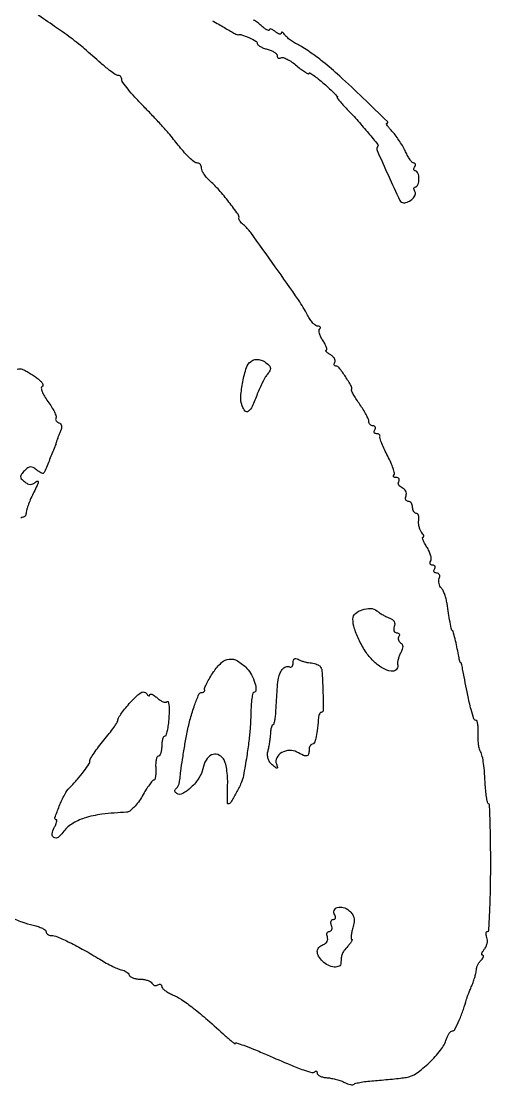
# Model space of a CAD drawing. Extents: x 0 to 367, y 0 to 579.
# Drawn here: x 248.8 to 366.6, y 0.5 to 267.6 of the extents above; entities that cross this region are included whole.
import ezdxf

# ---------------------------------------------------------------- set-up
doc = ezdxf.new("R2010")
doc.units = 0

msp = doc.modelspace()

# ---------------------------------------------------------------- linework, layer by layer
for points in [[(284.262108, 273.647394, 0.000025), (287.216468, 272.27911, 0.000027), (290.108244, 270.940178, 0.000026), (292.595702, 269.788768, 0.000126)], [(245.881241, 42.691836, 0.026413), (248.915636, 41.366041, 0.037133), (251.75, 40.536009, -0.025459), (252.994914, 40.202759, -0.037225), (254.045312, 39.774812, -0.041498), (254.795909, 39.320539, -0.240376), (255, 38.920545, 0.133353), (255.096051, 38.566808, 0.097401), (255.367188, 38.260443, 0.084936), (255.772315, 38.048151, 0.071639), (256.25, 37.966069, -0.094456), (257.809692, 37.624666, -0.012788), (260.867266, 36.224541, -0.014006), (264.512809, 34.312676, -0.010201), (268.458884, 31.993084, 0.011849), (270.086239, 31.043692, 0.013141), (271.702217, 30.206204, 0.012563), (273.112743, 29.564865, 0.064059), (273.940732, 29.332435, -0.05873), (274.549312, 29.168549, -0.054559), (275.119574, 28.864825, -0.058467), (275.56889, 28.474545, -0.104641), (275.815181, 28.054456, 0.16162), (276.117842, 27.649829, 0.059301), (276.755977, 27.309746, 0.050994), (277.596206, 27.077856, 0.04187), (278.524316, 27, -0.03953), (279.472831, 26.924894, -0.042538), (280.373915, 26.701458, -0.046669), (281.104036, 26.374219, -0.126314), (281.510081, 25.983688, 0.090427), (281.820631, 25.639411, 0.095498), (282.22714, 25.434921, 0.099685), (282.665803, 25.401101, 0.108373), (283.069098, 25.542705, -0.077474), (283.425027, 25.692743, -0.155105), (283.726548, 25.673583, -0.185828), (283.92635, 25.491628, -0.116688), (284, 25.180337, 0.192991), (284.17493, 24.74401, 0.039295), (284.807813, 24.178023, 0.036143), (285.697022, 23.596898, 0.027042), (286.75, 23.084968, -0.049314), (288.951959, 21.890588, -0.016744), (291.900344, 19.74523, -0.013651), (295.533242, 16.747965, -0.006835), (299.967509, 12.773332, 0.007094), (300.916515, 11.923581, 0.01287), (301.719731, 11.26019, 0.008207), (302.367064, 10.769929, 0.579102), (302.467509, 10.814549, -0.475259), (302.73907, 10.99268, -0.008775), (304.588603, 10.370878, -0.012725), (307.079879, 9.412272, -0.00486), (310.5, 7.956218, 0.00299), (316.308575, 5.457621, 0.015279), (319.584633, 4.18811, 0.020481), (321.666173, 3.548358, 0.266724), (322.418439, 3.751772, -0.098394), (322.640117, 3.899955, -0.243665), (322.829166, 3.88386, -0.190205), (322.958501, 3.707193, -0.064091), (323, 3.384775, 0.225715), (323.180333, 3.005655, 0.064185), (323.749946, 2.652787, 0.051042), (324.575351, 2.375188, 0.03498), (325.553009, 2.224922, -0.026633), (326.663207, 2.073193, -0.018843), (327.889377, 1.79028, -0.019085), (329.043633, 1.429926, -0.037674), (329.921526, 1.041998, 0.033852), (330.656846, 0.710338, 0.044821), (331.364993, 0.517049, 0.052092), (331.950839, 0.474331, 0.19079), (332.286021, 0.619354, -0.145563), (332.715536, 0.851942, -0.009919), (334.093289, 1.113158, -0.013528), (335.776363, 1.351164, -0.009709), (337.667504, 1.529471, 0.003816), (339.728705, 1.699332, 0.003138), (341.926353, 1.911248, 0.003169), (343.942648, 2.131377, 0.008407), (345.379655, 2.322019, 0.117425), (347.937107, 3.350891, 0.036466), (351.156898, 6.003816, 0.037082), (354.020617, 9.17436, 0.088513), (355.491304, 11.972601, -0.035917), (355.800484, 12.748635, -0.046427), (356.19693, 13.404451, -0.054052), (356.616537, 13.859854, -0.181527), (356.989836, 14, 0.283244), (357.586376, 14.36741, 0.01224), (358.684198, 16.685716, 0.01998), (359.74447, 19.357137, 0.022549), (360.541147, 22, -0.028879), (360.642595, 22.321754, -0.002154), (360.973019, 23.180061, -0.00298), (361.37791, 24.200428, -0.002259), (361.833794, 25.3151, 0.013888), (362.280207, 26.483448, 0.014208), (362.657427, 27.666016, 0.014091), (362.926229, 28.709207, 0.05606), (363, 29.3651, -0.076299), (363.085887, 29.924653, -0.038342), (363.3525, 30.589748, -0.036939), (363.74075, 31.249744, -0.044983), (364.2, 31.8, 0.032604), (364.605055, 32.26163, 0.087776), (364.805907, 32.6475, 0.217877), (364.77569, 32.889494, 0.260014), (364.577555, 33, -0.302766), (364.37826, 33.132858, -0.167796), (364.359285, 33.436884, -0.074529), (364.572526, 33.915742, -0.031259), (364.989431, 34.487265, 0.065458), (365.418406, 35.168467, 0.054222), (365.690651, 35.982012, 0.056234), (365.77444, 36.798715, 0.08931), (365.64326, 37.487265, -0.041628), (365.474508, 38.067125, -0.077195), (365.452066, 38.555634, -0.125357), (365.57209, 38.876852, -0.245722), (365.807542, 39, 0.397471), (366.110114, 39.285657, 0.002109), (366.34553, 43.7, 0.007265), (366.523952, 48.864918, 0.004363), (366.593139, 55, 0.003321), (366.568042, 61.135636, 0.005532), (366.45542, 66.302107, 0.001228), (366.297123, 70.782742, 0.399521), (366.066982, 71.007174, -0.346731), (365.831782, 71.197436, -0.012552), (365.589414, 72.405445, -0.018227), (365.378931, 73.938392, -0.011174), (365.237407, 75.757174, 0.005251), (364.997089, 79.403455, 0.019292), (364.732026, 81.700283, 0.030572), (364.384918, 83.292832, 0.058528), (363.884963, 84.5, -0.084168), (363.676131, 85.087311, -0.018105), (363.527589, 86.160938, -0.01842), (363.445538, 87.432431, -0.016659), (363.453061, 88.75, 0.019249), (363.453722, 89.995827, 0.031539), (363.347342, 91.045312, 0.033425), (363.166631, 91.813985, 0.329467), (362.914977, 92, -0.322723), (362.347041, 92.409188, -0.016236), (361.655925, 94.728171, -0.014806), (360.813095, 98.367696, -0.003486), (359.627479, 104.5, 0.009554), (359.469571, 105.266695, 0.015377), (359.302621, 105.9125, 0.009191), (359.141361, 106.429942, 0.323171), (359.04429, 106.5, -0.32606), (358.948012, 106.570254, -0.009279), (358.792827, 107.0875, -0.015465), (358.633426, 107.733298, -0.009594), (358.484483, 108.5, 0.008939), (358.101379, 110.485951, 0.008525), (357.641945, 112.48876, 0.002325), (357.167089, 114.370461, 0.342232), (357, 114.5, -0.354054), (356.815197, 114.649615, -0.002683), (356.39371, 116.683894, -0.008866), (355.980961, 118.93671, -0.007538), (355.623483, 121.327897, 0.027973), (355.401439, 122.487096, 0.026773), (355.048956, 123.631762, 0.027791), (354.627985, 124.606136, 0.080677), (354.200248, 125.199752, -0.081911), (353.840476, 125.701637, -0.062313), (353.6183, 126.341878, -0.062316), (353.560715, 127.01709, -0.081936), (353.685134, 127.621855, 0.076139), (353.799837, 128.148572, 0.124512), (353.716116, 128.59517, 0.152158), (353.449316, 128.890277, 0.134231), (353.047972, 129, -0.095723), (352.65063, 129.076773, -0.173661), (352.406028, 129.29375, -0.171987), (352.353415, 129.618437, -0.093667), (352.5, 130, 0.088621), (352.651081, 130.381806, 0.167455), (352.608064, 130.70625, 0.177706), (352.378351, 130.922582, 0.101261), (352, 131, -0.107327), (351.624507, 131.08154, -0.181417), (351.39992, 131.306668, -0.16252), (351.364919, 131.645134, -0.083794), (351.527179, 132.043976, 0.159013), (351.665495, 132.613654, 0.047931), (351.510143, 133.502741, 0.042663), (351.131516, 134.527101, 0.035194), (350.563143, 135.543976, -0.017362), (349.991208, 136.486699, -0.034178), (349.616226, 137.278543, -0.049701), (349.459853, 137.833574, -0.466541), (349.599392, 138, 0.318617), (349.754917, 138.110304, 0.153416), (349.763281, 138.367188, 0.069921), (349.587584, 138.76975, 0.030178), (349.25087, 139.25, -0.068059), (348.890765, 139.856357, -0.041854), (348.632001, 140.646875, -0.041251), (348.504645, 141.488244, -0.057099), (348.539941, 142.25, 0.04932), (348.581408, 142.919947, 0.077157), (348.472116, 143.485938, 0.107343), (348.236482, 143.862931, 0.202269), (347.911516, 144, -0.161439), (347.563831, 144.115264, -0.096426), (347.267758, 144.440625, -0.077879), (347.067764, 144.92633, -0.058858), (347, 145.5, 0.072144), (346.91686, 146.073208, 0.087143), (346.674822, 146.559375, 0.100435), (346.315153, 146.884389, 0.134459), (345.893011, 147, -0.147775), (345.51605, 147.113898, -0.152599), (345.270955, 147.416315, -0.117411), (345.204191, 147.87523, -0.069392), (345.329869, 148.417241, 0.105007), (345.422544, 149.002065, 0.099159), (345.273265, 149.587278, 0.096433), (344.904756, 150.082533, 0.093374), (344.373476, 150.410178, -0.0726), (343.846786, 150.705724, -0.102382), (343.496761, 151.112588, -0.124032), (343.37681, 151.564252, -0.142543), (343.495635, 151.992937, 0.099178), (343.638361, 152.376931, 0.176262), (343.57516, 152.704175, 0.16916), (343.312823, 152.923317, 0.09044), (342.89235, 153, -0.05051), (342.464504, 153.043331, -0.151505), (342.209959, 153.183248, -0.259954), (342.155894, 153.387438, -0.134702), (342.290488, 153.623822, 0.256948), (342.423221, 154.081304, 0.023011), (342.096768, 155.27646, 0.025442), (341.537113, 156.747544, 0.016933), (340.755011, 158.373822, -0.010508), (339.94259, 160.009015, -0.014604), (339.289386, 161.508248, -0.011017), (338.815791, 162.767783, -0.151363), (338.797856, 163.25, 0.145287), (338.790641, 163.535295, 0.13531), (338.629534, 163.779687, 0.108689), (338.330687, 163.943903, 0.071604), (337.940983, 164, -0.108972), (337.586039, 164.078288, -0.182303), (337.3746, 164.29375, -0.161196), (337.343488, 164.6179, -0.082592), (337.5, 165, 0.082592), (337.656512, 165.3821, 0.161196), (337.6254, 165.70625, 0.182303), (337.413961, 165.921712, 0.108972), (337.059017, 166, -0.102566), (336.654908, 166.083777, -0.098708), (336.311086, 166.321841, -0.097076), (336.080712, 166.677439, -0.095619), (336, 167.09563, 0.10494), (335.871055, 167.703236, 0.01699), (335.340205, 168.796014, 0.018107), (334.613846, 170.057614, 0.015044), (333.75389, 171.34563, -0.010025), (332.904523, 172.590543, -0.014733), (332.213097, 173.720279, -0.009977), (331.691997, 174.674608, -0.197611), (331.662748, 175, 0.207209), (331.554833, 175.994499, 0.016006), (330.123166, 178.336263, 0.015217), (328.544383, 180.589524, 0.236569), (327.725375, 181, -0.136565), (327.452105, 181.076057, -0.190849), (327.300107, 181.275696, -0.140576), (327.301852, 181.579237, -0.067227), (327.462015, 181.93854, 0.182072), (327.547606, 182.375621, 0.094539), (327.351434, 182.904255, 0.073147), (326.905833, 183.444276, 0.051962), (326.271032, 183.908131, -0.018795), (325.640991, 184.307357, -0.053509), (325.247325, 184.645244, -0.189026), (325.163425, 184.854731, -0.404866), (325.273053, 184.969591, 0.40437), (325.452745, 185.15754, 0.076004), (325.370594, 185.675454, 0.045212), (325.050692, 186.433391, 0.022577), (324.519545, 187.329826, -0.031367), (323.983998, 188.271008, -0.044165), (323.638276, 189.172129, -0.05215), (323.507874, 189.914596, -0.21708), (323.663159, 190.329826, 0.1056), (323.828484, 190.58495, 0.24922), (323.801305, 190.803136, 0.181104), (323.582916, 190.952562, 0.060507), (323.192347, 191, -0.16568), (322.657875, 191.182102, -0.041322), (321.966178, 191.812861, -0.037708), (321.251998, 192.707918, -0.030219), (320.620392, 193.767187, 0.031305), (318.326596, 197.595212, 0.003476), (312.491338, 205.95521, 0.002174), (306.346363, 214.550358, 0.064397), (304.516774, 216.5, -0.03179), (304.05895, 216.928303, -0.03792), (303.687659, 217.388067, -0.041441), (303.443626, 217.813586, -0.150328), (303.400766, 218.118951, 0.198627), (303.159085, 219.136572, 0.008209), (300.869689, 222.200313, 0.015149), (298.388658, 225.215886, 0.0318), (296.25, 227.367718, -0.029933), (295.388897, 228.227686, -0.032403), (294.660938, 229.162893, -0.034295), (294.150091, 230.038617, -0.115387), (294, 230.680335, 0.068628), (293.930441, 231.184734, 0.084975), (293.727232, 231.612349, 0.099866), (293.425529, 231.898276, 0.140791), (293.071429, 232, -0.154399), (292.154923, 232.289927, -0.04061), (290.957132, 233.286453, -0.025811), (289.354099, 235.027748, -0.00698), (287, 237.947735, 0.014017), (285.685493, 239.532069, 0.00478), (283.692187, 241.758633, 0.004748), (281.443317, 244.176338, 0.005458), (279.25, 246.439862, -0.00991), (277.238742, 248.55282, -0.014065), (275.542188, 250.51551, -0.010056), (274.224818, 252.197043, -0.16252), (274, 252.870436, 0.073359), (273.936331, 253.302056, 0.087847), (273.751197, 253.668191, 0.100564), (273.476007, 253.912953, 0.132388), (273.15301, 254, -0.146809), (272.352897, 254.240102, -0.020529), (270.935118, 255.261113, -0.012813), (268.724322, 257.088725, -0.002194), (264.629139, 260.686344, 0.014015), (263.204613, 261.87933, 0.006028), (261.241784, 263.393545, 0.005959), (259.111618, 264.956857, 0.007836), (257.129139, 266.329278, -0.006951), (252.619455, 269.439431, -0.063567)], [(296.722853, 267.742597, -0.004994), (298.328261, 266.848586, -0.006773), (299.75865, 266.007343, 0.005826), (301.025156, 265.259251, 0.009182), (302.130968, 264.650082, 0.003825), (303.078719, 264.159678, 0.246821), (303.25865, 264.162218, -0.210692), (304.072505, 264.229741, -0.02204), (305.894765, 263.509076, -0.020533), (307.647726, 262.636779, -0.273531), (308, 262.04102, 0.217563), (308.164109, 261.681719, 0.046989), (308.734375, 261.27461, 0.040934), (309.542623, 260.889888, 0.029141), (310.5, 260.589356, -0.036821), (311.456976, 260.272741, -0.048811), (312.265625, 259.840723, -0.058024), (312.825252, 259.365389, -0.189922), (313, 258.921931, 0.099096), (313.070634, 258.569042, 0.176203), (313.268878, 258.353631, 0.169227), (313.565934, 258.310929, 0.090513), (313.915328, 258.44767, -0.223641), (314.457748, 258.509519, -0.03579), (315.467901, 258.084746, -0.033744), (316.667089, 257.37069, -0.023749), (317.915328, 256.417793, 0.012373), (319.099451, 255.470456, 0.024311), (320.093878, 254.788082, 0.029689), (320.818156, 254.398562, 0.547884), (321, 254.514699, -0.580365), (321.187434, 254.621788, -0.018406), (322.101562, 254.036582, -0.018767), (323.310726, 253.129188, -0.009807), (324.75, 251.914641, -0.006117), (326.158563, 250.647055, -0.011097), (327.274159, 249.571349, -0.006462), (328.123076, 248.693214, -0.607289), (328.076923, 248.561049, 0.568498), (328.019227, 248.422121, 0.009671), (328.636779, 247.625736, 0.01409), (329.485601, 246.632394, 0.007739), (330.576923, 245.462735, -0.008911), (333.293623, 242.537315, -0.009084), (335.886631, 239.535349, -0.002681), (338.231701, 236.687658, -0.347297), (338.238115, 236.260498, 0.272163), (338.100546, 235.139034, 0.004043), (340.893961, 228.841231, 0.003897), (343.793485, 222.574628, 0.295328), (344.694971, 222.015313, 0.104376), (345.927341, 222.29999, 0.087766), (347.027703, 223.069215, 0.106385), (347.651282, 224.034333, 0.232889), (347.569098, 224.888197, -0.055096), (347.366631, 225.314393, -0.119115), (347.331951, 225.673408, -0.189474), (347.464264, 225.907025, -0.171905), (347.726697, 226, 0.217823), (348.04991, 226.14782, 0.078478), (348.323289, 226.5875, 0.059672), (348.50956, 227.234216, 0.04033), (348.571429, 228, 0.04033), (348.50956, 228.765784, 0.059672), (348.323289, 229.4125, 0.078478), (348.04991, 229.85218, 0.217823), (347.726697, 230, -0.148732), (347.456973, 230.082048, -0.191612), (347.311653, 230.29375, -0.132582), (347.324814, 230.616955, -0.062393), (347.5, 231, 0.059788), (347.677647, 231.383154, 0.127965), (347.697108, 231.70625, 0.19138), (347.561006, 231.917389, 0.156262), (347.303128, 232, -0.205408), (346.912435, 232.167574, -0.032081), (346.361946, 232.826072, -0.03125), (345.779672, 233.735149, -0.022623), (345.24344, 234.812159, 0.02549), (344.619288, 236.047953, 0.015589), (343.765567, 237.440925, 0.015613), (342.831398, 238.771176, 0.026648), (341.960374, 239.812159, -0.013962), (341.220392, 240.652291, -0.028639), (340.698838, 241.357322, -0.042569), (340.431567, 241.85294, -0.539917), (340.528054, 242, 0.67296), (340.687506, 242.392248, 0.001525), (334.560014, 248.32386, 0.005908), (328.680139, 253.848857, 0.017369), (324.461268, 257.458561, 0.010221), (322.84967, 258.690239, 0.008321), (321.075735, 259.944605, 0.008424), (319.402822, 261.045416, 0.021645), (318.147773, 261.767116, -0.0215), (317.096056, 262.371487, -0.020767), (316.087508, 263.070536, -0.021211), (315.252763, 263.759539, -0.068109), (314.788141, 264.308555, 0.031211), (314.494497, 264.712375, 0.12266), (314.248647, 264.893732, 0.346636), (314.089189, 264.848589, 0.153697), (314.015313, 264.627555, -0.282972), (313.876054, 264.409849, -0.174542), (313.563873, 264.377077, -0.07963), (313.077403, 264.582717, -0.033478), (312.5, 265, 0.029225), (311.923608, 265.424056, 0.068547), (311.440625, 265.650832, 0.154009), (311.133145, 265.649751, 0.326309), (311, 265.467457, -0.455478), (310.833706, 265.32278, -0.086449), (310.398407, 265.462829, -0.043285), (309.738813, 265.88585, -0.0197), (308.952025, 266.543417, 0.028625), (308.050298, 267.27012, 0.025346), (307.035079, 267.921438, 0.026182)], [(247.75856, 180.229901, -0.164857), (248.994736, 180.204484, -0.036304), (249.727745, 179.877223, -0.01292), (250.724733, 179.308605, -0.012743), (251.790704, 178.625886, -0.014678), (252.770311, 177.919887, -0.030731), (253.567745, 177.227116, -0.066833), (254.064309, 176.588102, -0.134252), (254.191502, 176.110414, -0.32098), (253.987316, 175.829105, 0.35686), (253.752981, 175.458226, 0.061841), (253.969963, 174.592477, 0.043302), (254.542652, 173.423812, 0.023363), (255.433782, 172.089754, -0.018543), (256.357007, 170.73607, -0.026882), (257.0603, 169.471983, -0.025399), (257.509311, 168.41931, -0.230445), (257.460546, 167.936162, 0.147584), (257.374569, 167.613645, 0.130331), (257.474914, 167.279497, 0.104603), (257.755608, 166.983803, 0.07042), (258.17368, 166.77544, -0.135967), (258.623007, 166.473269, -0.141644), (258.844053, 165.987545, -0.097729), (258.81058, 165.307489, -0.041557), (258.516277, 164.44003, 0.004739), (258.186113, 163.660582, 0.005737), (257.891755, 162.923009, 0.004908), (257.657535, 162.297777, 0.038817), (257.574796, 162, -0.046528), (257.299047, 161.063711, -0.002078), (256.036228, 157.93442, -0.001579), (254.722709, 154.746885, -0.066039), (254.351577, 154.107499, -0.300774), (254.138839, 154.034951, -0.046355), (253.697876, 154.195077, -0.038878), (253.147442, 154.509271, -0.024086), (252.552045, 154.956807, 0.049515), (251.721866, 155.517209, 0.146225), (251.055022, 155.655466, 0.135548), (250.389979, 155.408619, 0.040155), (249.555758, 154.698615, 0.027528), (248.764444, 153.815016, 0.167817), (248.561364, 153.245949, 0.18814), (248.764132, 152.709996, 0.036129), (249.527879, 151.976863, 0.048146), (250.320605, 151.438586, 0.122032), (250.989271, 151.262549, 0.125334), (251.651428, 151.420948, 0.052185), (252.421347, 151.934724, -0.173749), (252.835259, 152.085186, -0.472666), (253.007307, 151.877705, -0.060695), (252.722043, 150.993313, -0.009555), (251.921347, 149.345727, 0.012601), (251.18578, 147.808411, 0.014501), (250.564396, 146.305632, 0.013658), (250.112087, 145.009551, 0.077267), (250, 144.288558, -0.067417), (249.933285, 143.796013, -0.084183), (249.738145, 143.378514, -0.099598), (249.448515, 143.099319, -0.143093), (249.10858, 143, 0.227272), (248.676887, 142.793089, 0.026364)]]:
    msp.add_lwpolyline(points, format="xyb")
for points in [[(310.617454, 181.5, -0.065907), (311.1376, 180.933347, -0.158686), (311.301884, 180.39514, -0.130425), (311.129749, 179.791696, -0.038584), (310.571229, 179, 0.040834), (310.004132, 178.18843, 0.0135), (309.304969, 176.9125, 0.013342), (308.602829, 175.45, 0.014757), (308.004419, 174, -0.014), (306.701662, 170.829699, -0.120457), (305.772759, 169.626986, -0.398983), (304.970487, 169.696044, -0.093107), (304.206715, 170.970232, -0.106478), (303.862919, 173.372349, -0.03152), (304.358268, 177.074285, -0.029324), (305.280773, 180.618008, -0.162149), (306.433442, 182.183085, -0.094974), (307.376667, 182.610103, -0.09972), (308.394121, 182.647715, -0.084549), (309.478565, 182.275623, -0.049368)], [(341.233141, 117.689854, -0.076138), (341.900577, 117.331679, -0.109949), (342.334194, 116.824397, -0.117814), (342.493823, 116.208751, -0.09669), (342.376152, 115.537854, 0.06706), (342.236868, 114.949585, 0.114717), (342.301887, 114.451745, 0.152358), (342.55663, 114.123983, 0.153107), (342.952028, 114, -0.087099), (343.353725, 113.92949, -0.165964), (343.606517, 113.726548, -0.178898), (343.67146, 113.423882, -0.103085), (343.542705, 113.069098, 0.108667), (343.401318, 112.665673, 0.099725), (343.435715, 112.226649, 0.095414), (343.641072, 111.81959, 0.090177), (343.986392, 111.50841, -0.129789), (344.366444, 111.107813, -0.125614), (344.5052, 110.56673, -0.08709), (344.382537, 109.863253, -0.036272), (343.989201, 108.979822, 0.033437), (343.619701, 108.162412, 0.030433), (343.348908, 107.277152, 0.031768), (343.205652, 106.454892, 0.080129), (343.236497, 105.8499, -0.2755), (342.851203, 104.713213, -0.21583), (341.575499, 104.344736, -0.098177), (339.490923, 105.081369, -0.054678), (337.329802, 106.706094, -0.054236), (335.386633, 108.97355, -0.035359), (333.643909, 111.951454, -0.035772), (332.395498, 115.012225, -0.079105), (332, 117.496409, -0.220563), (332.612995, 118.818424, -0.094044), (334.350257, 119.801413, -0.088341), (336.429033, 120.118037, -0.16696), (338, 119.533985, 0.025932), (338.70013, 119.018171, 0.016189), (339.568485, 118.484902, 0.016237), (340.460872, 118.013619, 0.028224)], [(305.386733, 105.057712, -0.074903), (306.58246, 103.437807, -0.053385), (307.419539, 101.340059, -0.067434), (307.664126, 99.583388, -0.415292), (307.082881, 99, 0.362452), (306.846383, 98.802634, 0.011197), (306.632797, 97.457813, 0.017142), (306.461308, 95.762834, 0.010411), (306.369195, 93.75, -0.011279), (306.202507, 90.241005, -0.011959), (305.87935, 86.811115, -0.010215), (305.34444, 82.967636, -0.005163), (304.521723, 78.147046, -0.058575), (303.955035, 76.291327, -0.020578), (302.729967, 73.784402, -0.012781), (301.356894, 71.393253, -0.261737), (300.657122, 71, -0.403459), (300.541857, 71.111094, -0.003683), (300.503391, 72.415012, -0.009629), (300.498933, 73.969978, -0.005767), (300.550527, 75.817063, 0.024492), (300.531793, 77.785918, 0.025434), (300.31962, 79.718579, 0.026199), (299.964836, 81.362248, 0.091857), (299.497407, 82.334433, 0.149272), (298.092516, 83.387153, 0.201432), (296.52391, 83.307352, 0.150656), (295.142892, 82.027396, 0.081908), (294.318635, 79.843175, -0.096602), (293.358443, 77.507271, -0.057395), (291.419507, 75.192506, -0.061304), (289.276498, 73.608887, -0.273403), (287.7757, 73.638625, -0.089793), (287.463408, 73.919611, -0.138954), (287.328734, 74.254002, -0.150989), (287.394226, 74.589146, -0.112433), (287.643237, 74.875, 0.1069), (287.980733, 75.253982, 0.039875), (288.282632, 75.903906, 0.037255), (288.508833, 76.688551, 0.036984), (288.616787, 77.5, -0.019439), (288.787186, 79.247527, -0.004419), (289.217028, 82.192943, -0.004567), (289.774231, 85.583466, -0.004422), (290.398989, 89, -0.018722), (291.210122, 92.509322, -0.02112), (292.255063, 95.807489, -0.014335), (293.339048, 98.539505, -0.299614), (294.038544, 99, 0.08011), (294.389491, 99.056592, 0.11777), (294.654017, 99.220313, 0.137618), (294.790175, 99.464533, 0.129704), (294.783641, 99.75, -0.17464), (294.814083, 100.218124, -0.014119), (295.34644, 101.351953, -0.017688), (296.085952, 102.69737, -0.012637), (297.003376, 104.150265, -0.057759), (299.000041, 106.502202, -0.162329), (300.937595, 107.390042, -0.164837), (303.000133, 106.931175, -0.06001)], [(321.231931, 106.464495, -0.03099), (321.957277, 106.365606, -0.029693), (322.675514, 106.176978, -0.031048), (323.287767, 105.933662, -0.086477), (323.664807, 105.668526, -0.182733), (324.231413, 104.412981, -0.007964), (324.459099, 99.521588, -0.005885), (324.55295, 94.534883, -0.41628), (324.021824, 94, 0.240206), (323.784799, 93.879158, 0.059242), (323.565111, 93.485938, 0.047598), (323.392596, 92.920279, 0.03192), (323.300134, 92.25, -0.009946), (323.033776, 89.398891, -0.031125), (322.698153, 87.503674, -0.046652), (322.294309, 86.327489, -0.294828), (321.787196, 86, 0.183552), (321.486697, 85.885839, 0.090592), (321.231239, 85.559375, 0.070474), (321.058128, 85.073974, 0.050507), (321, 84.5, -0.064919), (320.86553, 83.468684, -0.297307), (320.438358, 83.083686, -0.146576), (319.636353, 83.193052, -0.016198), (317.95729, 84.022857, 0.134753), (316.069682, 84.451914, 0.119126), (314.127615, 83.89026, 0.142682), (312.884956, 82.605361, 0.213904), (312.78701, 81.071766, -0.015413), (313.078883, 80.210819, -0.429302), (312.973589, 80.024762, -0.227771), (312.685102, 80.084176, -0.00786), (311.757067, 80.814486, -0.074951), (311.124991, 81.508499, -0.073594), (310.720808, 82.362206, -0.071454), (310.573634, 83.319219, -0.064515), (310.692561, 84.314486, 0.015028), (310.913716, 85.314138, 0.008878), (311.120425, 86.518943, 0.008878), (311.284217, 87.730254, 0.015036), (311.372724, 88.75, -0.020858), (311.45769, 89.612293, -0.033001), (311.609488, 90.339062, -0.035342), (311.798138, 90.868092, -0.29776), (312, 91, 0.339024), (312.205592, 91.157504, 0.017348), (312.408203, 92.028125, 0.021739), (312.57957, 93.158267, 0.013374), (312.6875, 94.5, -0.00269), (312.998291, 99.770433, -0.021158), (313.259057, 102.207593, -0.047751), (313.622372, 103.664879, -0.085419), (314.223444, 104.73899, -0.062051), (314.673158, 105.171799, -0.073073), (315.192399, 105.453049, -0.085241), (315.698723, 105.545424, -0.141932), (316.113307, 105.429973, 0.17266), (316.449077, 105.357835, 0.18934), (316.739534, 105.51824, 0.118712), (316.936053, 105.919255, 0.05489), (317, 106.5, -0.060623), (317.077758, 107.138969, -0.182314), (317.322734, 107.494859, -0.211475), (317.712576, 107.570019, -0.081989), (318.232419, 107.356357, 0.043537), (318.831134, 107.05482, 0.022636), (319.621898, 106.780181, 0.022329), (320.465226, 106.569903, 0.031553)], [(280.984687, 98.404988, -0.361568), (281.15222, 98.599583, -0.139123), (281.533403, 98.557342, -0.061098), (282.126371, 98.226529, -0.026165), (282.831152, 97.652806, 0.039403), (283.585295, 97.071371, 0.057004), (284.337014, 96.695042, 0.07328), (284.975359, 96.563006, 0.213943), (285.386088, 96.719421, -0.564949), (285.641514, 96.656075, -0.048737), (285.807686, 95.843859, -0.028808), (285.871331, 94.485181, -0.013429), (285.804936, 92.722407, -0.014859), (285.633922, 90.912739, -0.023975), (285.369263, 89.388106, -0.020647), (285.059459, 88.228688, -0.327878), (284.75, 88.000804, 0.270462), (284.461087, 87.831774, 0.055503), (284.220312, 87.265861, 0.044478), (284.054456, 86.457927, 0.028401), (284, 85.5, -0.031856), (283.938922, 84.542302, -0.049163), (283.753475, 83.734375, -0.063192), (283.483201, 83.174996, -0.253875), (283.160765, 83, 0.293045), (282.849069, 82.800157, 0.053488), (282.620481, 82.11875, 0.042694), (282.492355, 81.14971, 0.026391), (282.5, 80, -0.020522), (282.521141, 78.850014, -0.033738), (282.433611, 77.88125, -0.037465), (282.267235, 77.178446, -0.326803), (282.023376, 77, 0.227049), (281.669032, 76.830347, 0.012477), (280.900329, 75.825, 0.017329), (280.029105, 74.532715, 0.011624), (279.120156, 73, -0.028863), (278.135674, 71.463203, -0.035043), (277.03715, 70.152377, -0.037651), (275.983574, 69.213369, -0.152939), (275.186015, 68.922985, 0.018854), (269.006298, 68.406709, 0.046871), (264.577048, 67.440742, 0.065731), (261.407191, 65.949705, 0.095974), (259.181578, 63.824571, -0.082343), (257.979656, 62.6131, -0.294879), (256.941085, 62.559529, -0.309438), (256.502768, 63.470069, -0.085168), (257.032479, 65.060688, 0.018299), (257.396381, 65.804877, 0.034915), (257.623558, 66.430327, 0.048191), (257.704921, 66.871698, 0.439629), (257.587203, 67, -0.51273), (257.209853, 67.524969, -0.015655), (258.299611, 70.458976, -0.022171), (259.660009, 73.415324, -0.075556), (260.898937, 75.127345, 0.013688), (262.893682, 77.269056, 0.019544), (264.533838, 79.283134, 0.017986), (265.730599, 81.00137, 0.144087), (266, 81.916817, -0.141675), (266.155942, 82.456123, -0.010011), (267.028125, 83.778759, -0.013505), (268.159297, 85.330176, -0.009748), (269.5, 87, 0.010157), (270.840656, 88.672572, 0.013966), (271.971875, 90.232427, 0.010606), (272.840302, 91.562844, 0.140181), (273, 92.121263, -0.143037), (273.15733, 92.659974, -0.013656), (273.933751, 93.805637, -0.016541), (274.961264, 95.140576, -0.012307), (276.178726, 96.546483, -0.015643), (277.73897, 98.156869, -0.065339), (278.819995, 98.960793, -0.15261), (279.590568, 99.121865, -0.231095), (280.163413, 98.769833, 0.030314), (280.47574, 98.337988, 0.117024), (280.737121, 98.138854, 0.344124), (280.905411, 98.180895, 0.162973)], [(331.96259, 39.86956, 0.017781), (331.688898, 38.769009, 0.031387), (331.553259, 37.842933, 0.035733), (331.545676, 37.168648, 0.396692), (331.724793, 37, -0.490663), (331.827756, 36.866921, -0.066276), (331.672858, 36.485937, -0.036945), (331.293443, 35.922173, -0.017335), (330.726247, 35.25, 0.019159), (329.76323, 34.100265, 0.068386), (329.285548, 33.270557, 0.07288), (329.065027, 32.370664, 0.023708), (329, 31, -0.291395), (328.522024, 30.249488, -0.133306), (327.328866, 30.042742, -0.089067), (325.771571, 30.475652, -0.084347), (324.428571, 31.428571, -0.060137), (323.382221, 32.762209, -0.144899), (323.066041, 33.963585, -0.186264), (323.480339, 34.946895, -0.109768), (324.557471, 35.660427, 0.086758), (325.112279, 35.992611, 0.094184), (325.502897, 36.485242, 0.100215), (325.669989, 37.060188, 0.112844), (325.588855, 37.629042, -0.069748), (325.467678, 38.153335, -0.117812), (325.533266, 38.597281, -0.152616), (325.771873, 38.889875, -0.146992), (326.138374, 39, 0.163532), (326.500163, 39.121579, 0.151303), (326.728935, 39.440625, 0.109632), (326.779282, 39.92599, 0.062927), (326.638374, 40.5, -0.059765), (326.493584, 41.074174, -0.105471), (326.53372, 41.559375, -0.149855), (326.747127, 41.877971, -0.172457), (327.090402, 42, 0.131358), (327.425471, 42.089574, 0.190031), (327.614322, 42.326592, 0.144206), (327.61819, 42.68629, 0.069584), (327.430902, 43.111803, -0.222593), (327.301444, 44.227366, -0.239343), (328.078032, 44.993216, -0.145137), (329.567135, 45.023491, -0.110488), (331.015691, 44.254537, -0.059534), (331.833225, 43.365941, -0.103408), (332.239215, 42.453781, -0.088459), (332.279001, 41.355737, -0.034779)]]:
    msp.add_lwpolyline(points, format="xyb", close=True)

doc.saveas('drawing.dxf')
